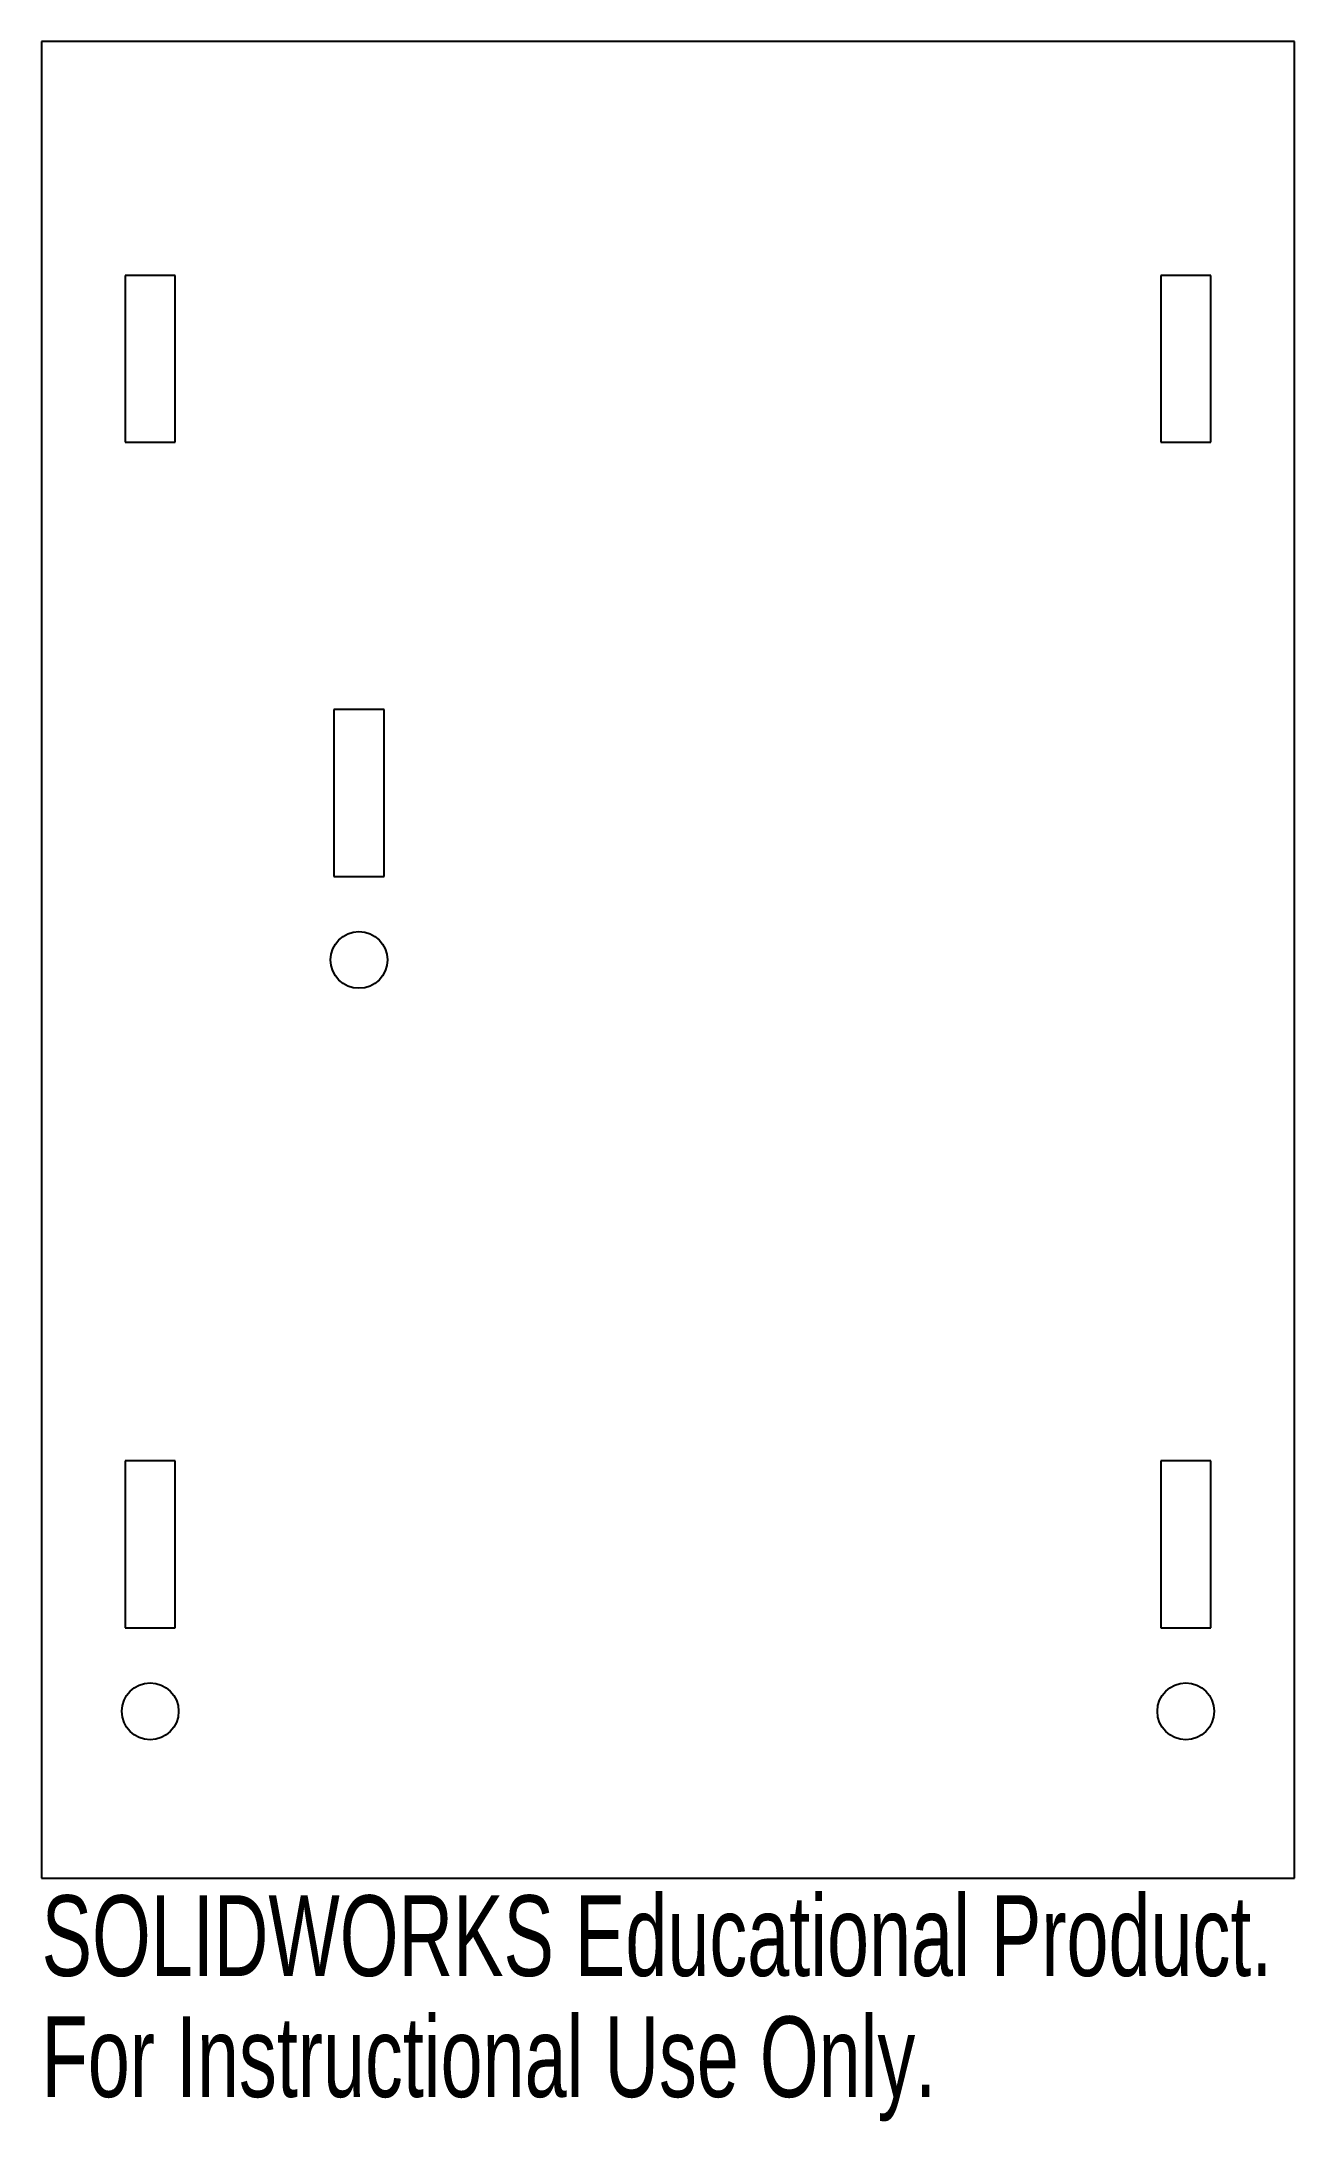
# Model space of a CAD drawing. Header units: millimetres. Extents: x 0 to 75, y -15 to 110.
import ezdxf

# ---------------------------------------------------------------- set-up
doc = ezdxf.new("R2010")
doc.units = ezdxf.units.MM
doc.styles.add('SLDTEXTSTYLE0', font='TXT', dxfattribs={"width": 0.7})

msp = doc.modelspace()

# ---------------------------------------------------------------- linework, layer by layer
at = {"color": 7, "linetype": 'Continuous', "lineweight": 25}
for p, q in [((0, 110), (0, 0)), ((75, 110), (0, 110)), ((75, 0), (75, 110)), ((5, 96), (5, 86)), ((8, 96), (5, 96)), ((8, 86), (8, 96)), ((67, 96), (67, 86)), ((70, 96), (67, 96)), ((70, 86), (70, 96)), ((5, 86), (8, 86)), ((67, 86), (70, 86)), ((20.5, 70), (17.5, 70)), ((17.5, 70), (17.5, 60)), ((20.5, 60), (20.5, 70)), ((17.5, 60), (20.5, 60)), ((5, 25), (5, 15)), ((8, 25), (5, 25)), ((8, 15), (8, 25)), ((67, 25), (67, 15)), ((70, 25), (67, 25)), ((70, 15), (70, 25)), ((5, 15), (8, 15)), ((67, 15), (70, 15)), ((0, 0), (75, 0))]:
    msp.add_line(p, q, dxfattribs=at)
for centre in [(19, 55), (6.5, 10), (68.5, 10)]:
    msp.add_circle(centre, 1.7, dxfattribs=at)

# ---------------------------------------------------------------- texts
at = {"color": 7, "linetype": 'Continuous', "char_height": 4.8336, "attachment_point": 1, "style": 'SLDTEXTSTYLE0'}
for s, insert in [('SOLIDWORKS Educational Product.', (0, -1.02)), ('For Instructional Use Only.', (0, -8.27))]:
    msp.add_mtext(s, dxfattribs=dict(at, insert=insert))

doc.saveas('drawing.dxf')
